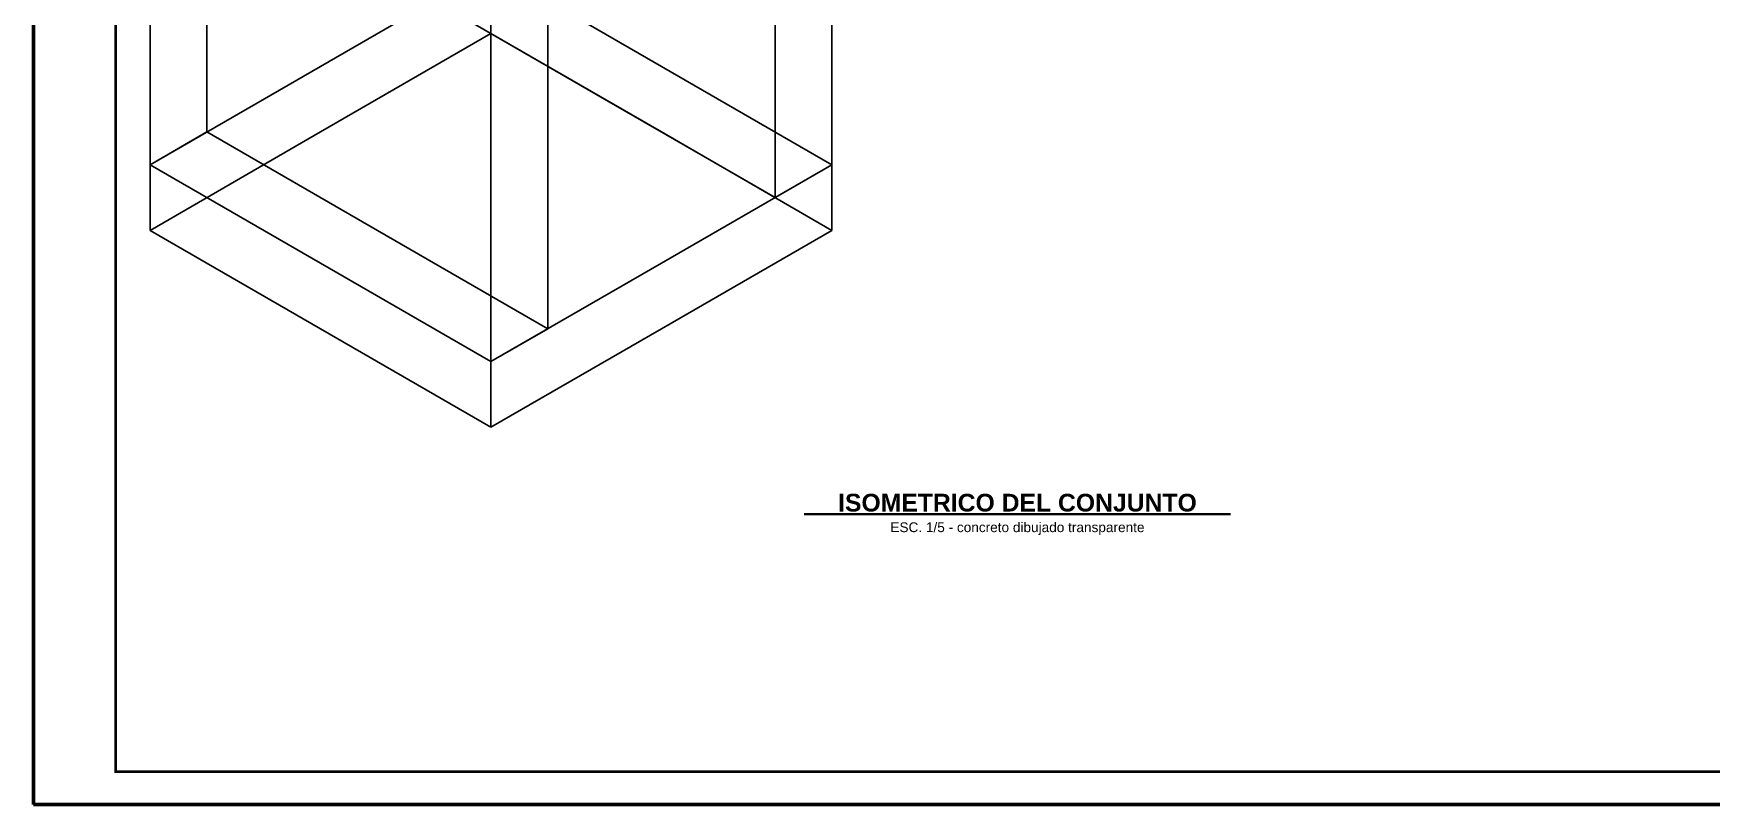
# Model space of a CAD drawing. Header units: metres. Extents: x 0 to 10.2, y 0 to 3.
# Drawn here: x 0 to 2.558, y 0 to 1.175 of the extents above; entities that cross this region are included whole.
import ezdxf
from ezdxf.enums import TextEntityAlignment as Align

# ---------------------------------------------------------------- set-up
doc = ezdxf.new("R2010")
doc.units = ezdxf.units.M
doc.header["$LTSCALE"] = 0.25
doc.layers.add('ISO-ARISTAS', color=8, linetype='CONTINUOUS')
doc.layers.add('TEXTOS', color=7, linetype='CONTINUOUS')
doc.layers.add('MARCO', color=7, linetype='CONTINUOUS', lineweight=50)
doc.layers.add('TITULOS', color=160, linetype='CONTINUOUS', lineweight=35)
doc.styles.get("Standard").update_dxf_attribs({"font": 'arial.ttf'})
doc.styles.add('TITULOS', font='arialbd.ttf')

msp = doc.modelspace()

# ---------------------------------------------------------------- linework, layer by layer
at = {"layer": 'ISO-ARISTAS', "color": 250}
for p, q in [((0.2644, 1.525), (0.2644, 1.025)), ((0.2644, 1.525), (0.2644, 1.025)), ((0.1778, 0.975), (0.1778, 1.475)), ((0.1778, 1.475), (0.1778, 0.975)), ((1.217, 0.975), (1.217, 1.475)), ((1.217, 1.475), (1.217, 0.975)), ((1.1304, 0.925), (1.1304, 1.425)), ((1.1304, 0.925), (1.1304, 1.425)), ((0.4376, 1.125), (0.6974, 1.275)), ((0.4376, 1.125), (0.6974, 1.275)), ((0.9572, 1.125), (0.6974, 1.275)), ((0.6974, 1.275), (0.6974, 1.175)), ((0.6974, 1.275), (0.6974, 1.175)), ((0.6974, 1.275), (0.9572, 1.125)), ((0.6974, 1.275), (0.9572, 1.125)), ((0.6974, 1.275), (0.9572, 1.125)), ((0.8706, 1.075), (0.6108, 1.225)), ((0.6108, 1.225), (0.8706, 1.075)), ((0.784, 0.725), (0.784, 1.225)), ((0.784, 1.225), (0.784, 0.725)), ((0.6974, 1.175), (0.4376, 1.025)), ((0.4376, 1.025), (0.6974, 1.175)), ((0.6974, 1.175), (0.9572, 1.025)), ((0.6974, 1.175), (0.9572, 1.025)), ((0.6974, 0.675), (0.6974, 1.175)), ((0.6974, 0.675), (0.6974, 1.175)), ((0.1778, 0.975), (0.4376, 1.125)), ((0.1778, 0.975), (0.4376, 1.125)), ((1.217, 0.975), (0.9572, 1.125)), ((0.9572, 1.125), (1.217, 0.975)), ((0.9572, 1.125), (1.217, 0.975)), ((0.9572, 1.125), (1.217, 0.975)), ((1.1304, 0.925), (0.8706, 1.075)), ((0.8706, 1.075), (1.1304, 0.925)), ((0.4376, 1.025), (0.1778, 0.875)), ((0.1778, 0.875), (0.4376, 1.025)), ((0.1778, 0.975), (0.2644, 1.025)), ((0.2644, 1.025), (0.1778, 0.975)), ((0.2644, 1.025), (0.5242, 0.875)), ((0.2644, 1.025), (0.5242, 0.875)), ((0.9572, 1.025), (1.217, 0.875)), ((0.9572, 1.025), (1.217, 0.875)), ((0.1778, 0.875), (0.1778, 0.975)), ((0.4376, 0.825), (0.1778, 0.975)), ((0.4376, 0.825), (0.1778, 0.975)), ((0.4376, 0.825), (0.1778, 0.975)), ((0.1778, 0.975), (0.1778, 0.875)), ((0.1778, 0.975), (0.4376, 0.825)), ((1.217, 0.975), (0.9572, 0.825)), ((0.9572, 0.825), (1.217, 0.975)), ((1.217, 0.975), (1.1304, 0.925)), ((1.217, 0.975), (1.1304, 0.925)), ((1.217, 0.875), (1.217, 0.975)), ((1.217, 0.975), (1.217, 0.875)), ((0.4376, 0.725), (0.1778, 0.875)), ((0.1778, 0.875), (0.4376, 0.725)), ((0.5242, 0.875), (0.784, 0.725)), ((0.5242, 0.875), (0.784, 0.725)), ((1.217, 0.875), (0.9572, 0.725)), ((1.217, 0.875), (0.9572, 0.725)), ((0.6974, 0.675), (0.4376, 0.825)), ((0.6974, 0.675), (0.4376, 0.825)), ((0.6974, 0.675), (0.4376, 0.825)), ((0.4376, 0.825), (0.6974, 0.675)), ((0.9572, 0.825), (0.6974, 0.675)), ((0.6974, 0.675), (0.9572, 0.825)), ((0.6974, 0.575), (0.4376, 0.725)), ((0.4376, 0.725), (0.6974, 0.575)), ((0.9572, 0.725), (0.6974, 0.575)), ((0.784, 0.725), (0.6974, 0.675)), ((0.9572, 0.725), (0.6974, 0.575)), ((0.784, 0.725), (0.6974, 0.675)), ((0.6974, 0.575), (0.6974, 0.675)), ((0.6974, 0.575), (0.6974, 0.675))]:
    msp.add_line(p, q, dxfattribs=at)
at = {"layer": 'MARCO'}
msp.add_lwpolyline([(0, 0), (4.205, 0), (4.205, 2.97), (0, 2.97)], close=True, dxfattribs=at)
at = {"layer": 'MARCO', "const_width": 0.004}
msp.add_lwpolyline([(0.125, 0.05), (4.155, 0.05), (4.155, 2.92), (0.125, 2.92)], close=True, dxfattribs=at)
at = {"layer": 'TITULOS'}
msp.add_line((1.175, 0.4425), (1.825, 0.4425), dxfattribs=at)

# ---------------------------------------------------------------- texts
at = {"layer": 'TEXTOS'}
msp.add_text('ESC. 1/5 - concreto dibujado transparente', height=0.01485, dxfattribs=at).set_placement((1.5, 0.4225), align=Align.MIDDLE_CENTER)
at = {"layer": 'TITULOS', "style": 'TITULOS'}
msp.add_text('ISOMETRICO DEL CONJUNTO', height=0.027, dxfattribs=at).set_placement((1.5, 0.46), align=Align.MIDDLE_CENTER)

doc.saveas('drawing.dxf')
